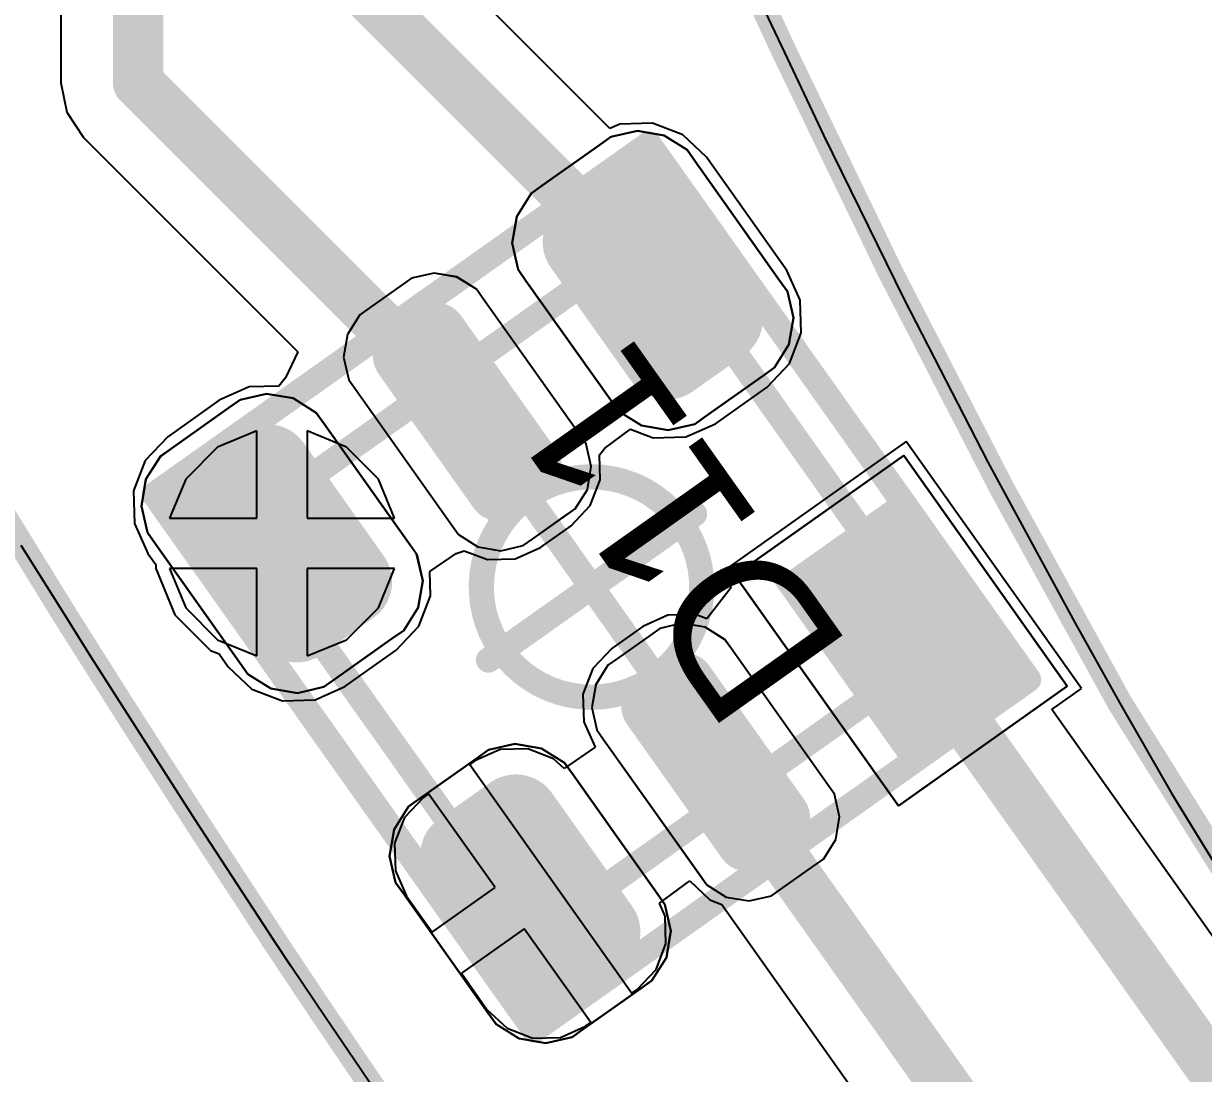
# Model space of a CAD drawing. Header units: inches. Extents: x -52 to 109, y 0 to 35.
# Drawn here: x 6.686 to 11.359, y 11.524 to 15.683 of the extents above; entities that cross this region are included whole.
import ezdxf

# ---------------------------------------------------------------- set-up
doc = ezdxf.new("R2010")
doc.units = ezdxf.units.IN
for name, color, linetype in [('Bottom Layer', 5, 'Continuous'), ('Mechanical 1', 6, 'Continuous'), ('Mechanical 4', 56, 'Continuous'), ('Top Component Outline', 56, 'Continuous'), ('Top Courtyard', 56, 'Continuous'), ('Top Layer', 1, 'Continuous'), ('Top Overlay', 2, 'Continuous'), ('Top Paste', 8, 'Continuous'), ('Top Solder', 216, 'Continuous'), ('Via Holes', 16, 'Continuous')]:
    doc.layers.add(name, color=color, linetype=linetype)
doc.styles.add('Arial', font='', dxfattribs={"height": 0.2})
doc.styles.get('Arial').set_extended_font_data('Arial')

# ---------------------------------------------------------------- blocks, each defined once
blk = doc.blocks.new('APA_RGB_LED_2020_430')
at = {"layer": 'Top Layer'}
h = blk.add_hatch(color=1, dxfattribs=at)
edge = h.paths.add_edge_path()
edge.add_arc((-1.125, 1.025), 0.125, 90, 180)
edge.add_line((-1.25, 1.025), (-1.25, 0.775))
edge.add_arc((-1.125, 0.775), 0.125, 180, 270)
edge.add_line((-1.125, 0.65), (-0.575, 0.65))
edge.add_arc((-0.575, 0.775), 0.125, 270, 360)
edge.add_line((-0.45, 0.775), (-0.45, 1.025))
edge.add_arc((-0.575, 1.025), 0.125, 0, 90)
edge.add_line((-0.575, 1.15), (-1.125, 1.15))
h = blk.add_hatch(color=1, dxfattribs=at)
edge = h.paths.add_edge_path()
edge.add_arc((0.575, 1.025), 0.125, 90, 180)
edge.add_line((0.45, 1.025), (0.45, 0.775))
edge.add_arc((0.575, 0.775), 0.125, 180, 270)
edge.add_line((0.575, 0.65), (1.125, 0.65))
edge.add_arc((1.125, 0.775), 0.125, 270, 360)
edge.add_line((1.25, 0.775), (1.25, 1.025))
edge.add_arc((1.125, 1.025), 0.125, 0, 90)
edge.add_line((1.125, 1.15), (0.575, 1.15))
h = blk.add_hatch(color=1, dxfattribs=at)
edge = h.paths.add_edge_path()
edge.add_arc((-1.175, 0.075), 0.075, 90, 180)
edge.add_line((-1.25, 0.075), (-1.25, -0.075))
edge.add_arc((-1.175, -0.075), 0.075, 180, 270)
edge.add_line((-1.175, -0.15), (-0.525, -0.15))
edge.add_arc((-0.525, -0.075), 0.075, 270, 360)
edge.add_line((-0.45, -0.075), (-0.45, 0.075))
edge.add_arc((-0.525, 0.075), 0.075, 0, 90)
edge.add_line((-0.525, 0.15), (-1.175, 0.15))
h = blk.add_hatch(color=1, dxfattribs=at)
edge = h.paths.add_edge_path()
edge.add_arc((0.525, 0.075), 0.075, 90, 180)
edge.add_line((0.45, 0.075), (0.45, -0.075))
edge.add_arc((0.525, -0.075), 0.075, 180, 270)
edge.add_line((0.525, -0.15), (1.175, -0.15))
edge.add_arc((1.175, -0.075), 0.075, 270, 360)
edge.add_line((1.25, -0.075), (1.25, 0.075))
edge.add_arc((1.175, 0.075), 0.075, 0, 90)
edge.add_line((1.175, 0.15), (0.525, 0.15))
blk.add_hatch(color=1, dxfattribs=at).paths.add_polyline_path([(-1.25, -0.65), (-0.45, -0.65), (-0.45, -1.15), (-1.25, -1.15)])
h = blk.add_hatch(color=1, dxfattribs=at)
edge = h.paths.add_edge_path()
edge.add_arc((0.575, -0.775), 0.125, 90, 180)
edge.add_line((0.45, -0.775), (0.45, -1.025))
edge.add_arc((0.575, -1.025), 0.125, 180, 270)
edge.add_line((0.575, -1.15), (1.125, -1.15))
edge.add_arc((1.125, -1.025), 0.125, 270, 360)
edge.add_line((1.25, -1.025), (1.25, -0.775))
edge.add_arc((1.125, -0.775), 0.125, 0, 90)
edge.add_line((1.125, -0.65), (0.575, -0.65))
at = {"layer": 'Top Paste'}
h = blk.add_hatch(color=8, dxfattribs=at)
edge = h.paths.add_edge_path()
edge.add_arc((-1.125, 1.025), 0.125, 90, 180)
edge.add_line((-1.25, 1.025), (-1.25, 0.775))
edge.add_arc((-1.125, 0.775), 0.125, 180, 270)
edge.add_line((-1.125, 0.65), (-0.575, 0.65))
edge.add_arc((-0.575, 0.775), 0.125, 270, 360)
edge.add_line((-0.45, 0.775), (-0.45, 1.025))
edge.add_arc((-0.575, 1.025), 0.125, 0, 90)
edge.add_line((-0.575, 1.15), (-1.125, 1.15))
h = blk.add_hatch(color=8, dxfattribs=at)
edge = h.paths.add_edge_path()
edge.add_arc((0.575, 1.025), 0.125, 90, 180)
edge.add_line((0.45, 1.025), (0.45, 0.775))
edge.add_arc((0.575, 0.775), 0.125, 180, 270)
edge.add_line((0.575, 0.65), (1.125, 0.65))
edge.add_arc((1.125, 0.775), 0.125, 270, 360)
edge.add_line((1.25, 0.775), (1.25, 1.025))
edge.add_arc((1.125, 1.025), 0.125, 0, 90)
edge.add_line((1.125, 1.15), (0.575, 1.15))
h = blk.add_hatch(color=8, dxfattribs=at)
edge = h.paths.add_edge_path()
edge.add_arc((-1.175, 0.075), 0.075, 90, 180)
edge.add_line((-1.25, 0.075), (-1.25, -0.075))
edge.add_arc((-1.175, -0.075), 0.075, 180, 270)
edge.add_line((-1.175, -0.15), (-0.525, -0.15))
edge.add_arc((-0.525, -0.075), 0.075, 270, 360)
edge.add_line((-0.45, -0.075), (-0.45, 0.075))
edge.add_arc((-0.525, 0.075), 0.075, 0, 90)
edge.add_line((-0.525, 0.15), (-1.175, 0.15))
h = blk.add_hatch(color=8, dxfattribs=at)
edge = h.paths.add_edge_path()
edge.add_arc((0.525, 0.075), 0.075, 90, 180)
edge.add_line((0.45, 0.075), (0.45, -0.075))
edge.add_arc((0.525, -0.075), 0.075, 180, 270)
edge.add_line((0.525, -0.15), (1.175, -0.15))
edge.add_arc((1.175, -0.075), 0.075, 270, 360)
edge.add_line((1.25, -0.075), (1.25, 0.075))
edge.add_arc((1.175, 0.075), 0.075, 0, 90)
edge.add_line((1.175, 0.15), (0.525, 0.15))
blk.add_hatch(color=8, dxfattribs=at).paths.add_polyline_path([(-1.25, -0.65), (-0.45, -0.65), (-0.45, -1.15), (-1.25, -1.15)])
h = blk.add_hatch(color=8, dxfattribs=at)
edge = h.paths.add_edge_path()
edge.add_arc((0.575, -0.775), 0.125, 90, 180)
edge.add_line((0.45, -0.775), (0.45, -1.025))
edge.add_arc((0.575, -1.025), 0.125, 180, 270)
edge.add_line((0.575, -1.15), (1.125, -1.15))
edge.add_arc((1.125, -1.025), 0.125, 270, 360)
edge.add_line((1.25, -1.025), (1.25, -0.775))
edge.add_arc((1.125, -0.775), 0.125, 0, 90)
edge.add_line((1.125, -0.65), (0.575, -0.65))
at = {"layer": 'Top Solder'}
h = blk.add_hatch(color=216, dxfattribs=at)
edge = h.paths.add_edge_path()
edge.add_arc((-1.125, 1.025), 0.175, 90, 180)
edge.add_line((-1.3, 1.025), (-1.3, 0.775))
edge.add_arc((-1.125, 0.775), 0.175, 180, 270)
edge.add_line((-1.125, 0.6), (-0.575, 0.6))
edge.add_arc((-0.575, 0.775), 0.175, 270, 360)
edge.add_line((-0.4, 0.775), (-0.4, 1.025))
edge.add_arc((-0.575, 1.025), 0.175, 0, 90)
edge.add_line((-0.575, 1.2), (-1.125, 1.2))
h = blk.add_hatch(color=216, dxfattribs=at)
edge = h.paths.add_edge_path()
edge.add_arc((0.575, 1.025), 0.175, 90, 180)
edge.add_line((0.4, 1.025), (0.4, 0.775))
edge.add_arc((0.575, 0.775), 0.175, 180, 270)
edge.add_line((0.575, 0.6), (1.125, 0.6))
edge.add_arc((1.125, 0.775), 0.175, 270, 360)
edge.add_line((1.3, 0.775), (1.3, 1.025))
edge.add_arc((1.125, 1.025), 0.175, 0, 90)
edge.add_line((1.125, 1.2), (0.575, 1.2))
h = blk.add_hatch(color=216, dxfattribs=at)
edge = h.paths.add_edge_path()
edge.add_arc((-1.175, 0.075), 0.125, 90, 180)
edge.add_line((-1.3, 0.075), (-1.3, -0.075))
edge.add_arc((-1.175, -0.075), 0.125, 180, 270)
edge.add_line((-1.175, -0.2), (-0.525, -0.2))
edge.add_arc((-0.525, -0.075), 0.125, 270, 360)
edge.add_line((-0.4, -0.075), (-0.4, 0.075))
edge.add_arc((-0.525, 0.075), 0.125, 0, 90)
edge.add_line((-0.525, 0.2), (-1.175, 0.2))
h = blk.add_hatch(color=216, dxfattribs=at)
edge = h.paths.add_edge_path()
edge.add_arc((0.525, 0.075), 0.125, 90, 180)
edge.add_line((0.4, 0.075), (0.4, -0.075))
edge.add_arc((0.525, -0.075), 0.125, 180, 270)
edge.add_line((0.525, -0.2), (1.175, -0.2))
edge.add_arc((1.175, -0.075), 0.125, 270, 360)
edge.add_line((1.3, -0.075), (1.3, 0.075))
edge.add_arc((1.175, 0.075), 0.125, 0, 90)
edge.add_line((1.175, 0.2), (0.525, 0.2))
blk.add_hatch(color=216, dxfattribs=at).paths.add_polyline_path([(-1.3, -0.6), (-0.4, -0.6), (-0.4, -1.2), (-1.3, -1.2)])
h = blk.add_hatch(color=216, dxfattribs=at)
edge = h.paths.add_edge_path()
edge.add_arc((0.575, -0.775), 0.175, 90, 180)
edge.add_line((0.4, -0.775), (0.4, -1.025))
edge.add_arc((0.575, -1.025), 0.175, 180, 270)
edge.add_line((0.575, -1.2), (1.125, -1.2))
edge.add_arc((1.125, -1.025), 0.175, 270, 360)
edge.add_line((1.3, -1.025), (1.3, -0.775))
edge.add_arc((1.125, -0.775), 0.175, 0, 90)
edge.add_line((1.125, -0.6), (0.575, -0.6))
at = {"layer": 'Top Component Outline'}
for points in [[(1, 1, 0.1, 0.1, 0), (-1, 1, 0.1, 0.1, 0)], [(-1, 1, 0.1, 0.1, 0), (-1, -1, 0.1, 0.1, 0)], [(1, 1, 0.1, 0.1, 0), (1, -1, 0.1, 0.1, 0)], [(1, -1, 0.1, 0.1, 0), (-1, -1, 0.1, 0.1, 0)]]:
    blk.add_lwpolyline(points, format="xyseb", dxfattribs=at)
for points in [[(-1.025, 1, 0.05, 0.05, 1), (-0.975, 1, 0.05, 0.05, 1)], [(-1.025, 1, 0.05, 0.05, 1), (-0.975, 1, 0.05, 0.05, 1)], [(0.975, 1, 0.05, 0.05, 1), (1.025, 1, 0.05, 0.05, 1)], [(0.975, 1, 0.05, 0.05, 1), (1.025, 1, 0.05, 0.05, 1)], [(-1.025, -1, 0.05, 0.05, 1), (-0.975, -1, 0.05, 0.05, 1)], [(-1.025, -1, 0.05, 0.05, 1), (-0.975, -1, 0.05, 0.05, 1)], [(0.975, -1, 0.05, 0.05, 1), (1.025, -1, 0.05, 0.05, 1)], [(0.975, -1, 0.05, 0.05, 1), (1.025, -1, 0.05, 0.05, 1)]]:
    blk.add_lwpolyline(points, format="xyseb", close=True, dxfattribs=at)
at = {"layer": 'Top Courtyard'}
for points in [[(-1.3, 1.2, 0.1, 0.1, 0), (-1.3, -1.2, 0.1, 0.1, 0)], [(1.3, 1.2, 0.1, 0.1, 0), (-1.3, 1.2, 0.1, 0.1, 0)], [(1.3, 1.2, 0.1, 0.1, 0), (1.3, -1.2, 0.1, 0.1, 0)], [(0, 0.5, 0.1, 0.1, 0), (0, -0.5, 0.1, 0.1, 0)], [(0.5, 0, 0.1, 0.1, 0), (-0.5, 0, 0.1, 0.1, 0)], [(1.3, -1.2, 0.1, 0.1, 0), (-1.3, -1.2, 0.1, 0.1, 0)]]:
    blk.add_lwpolyline(points, format="xyseb", dxfattribs=at)
for points in [[(-1.325, 1.2, 0.05, 0.05, 1), (-1.275, 1.2, 0.05, 0.05, 1)], [(-1.325, 1.2, 0.05, 0.05, 1), (-1.275, 1.2, 0.05, 0.05, 1)], [(1.275, 1.2, 0.05, 0.05, 1), (1.325, 1.2, 0.05, 0.05, 1)], [(1.275, 1.2, 0.05, 0.05, 1), (1.325, 1.2, 0.05, 0.05, 1)], [(-0.025, 0.5, 0.05, 0.05, 1), (0.025, 0.5, 0.05, 0.05, 1)], [(-0.525, 0, 0.05, 0.05, 1), (-0.475, 0, 0.05, 0.05, 1)], [(0.475, 0, 0.05, 0.05, 1), (0.525, 0, 0.05, 0.05, 1)], [(-0.025, -0.5, 0.05, 0.05, 1), (0.025, -0.5, 0.05, 0.05, 1)], [(-1.325, -1.2, 0.05, 0.05, 1), (-1.275, -1.2, 0.05, 0.05, 1)], [(-1.325, -1.2, 0.05, 0.05, 1), (-1.275, -1.2, 0.05, 0.05, 1)], [(1.275, -1.2, 0.05, 0.05, 1), (1.325, -1.2, 0.05, 0.05, 1)], [(1.275, -1.2, 0.05, 0.05, 1), (1.325, -1.2, 0.05, 0.05, 1)]]:
    blk.add_lwpolyline(points, format="xyseb", close=True, dxfattribs=at)
at = {"layer": 'Top Overlay'}
for p, q in [((-1.2929, 1.2689), (-1.1937, 1.31)), ((-1.1937, 1.31), (-1.14, 1.31)), ((-1.14, 1.31), (-1.14, 1.31)), ((-1.14, 1.31), (-0.56, 1.31)), ((-0.56, 1.31), (-0.5063, 1.31)), ((-0.5063, 1.31), (-0.4071, 1.2689)), ((0.4071, 1.2689), (0.5063, 1.31)), ((0.5063, 1.31), (0.56, 1.31)), ((0.56, 1.31), (0.56, 1.31)), ((0.56, 1.31), (1.14, 1.31)), ((1.14, 1.31), (1.1937, 1.31)), ((1.1937, 1.31), (1.2929, 1.2689)), ((-1.3689, 1.1929), (-1.2929, 1.2689)), ((-0.4071, 1.2689), (-0.3311, 1.1929)), ((0.3311, 1.1929), (0.4071, 1.2689)), ((1.2929, 1.2689), (1.3689, 1.1929)), ((-1.41, 1.0937), (-1.3689, 1.1929)), ((-0.3311, 1.1929), (-0.29, 1.0937)), ((0.29, 1.0937), (0.3311, 1.1929)), ((1.3689, 1.1929), (1.41, 1.0937)), ((-1.41, 1.04), (-1.41, 1.0937)), ((-0.29, 1.0937), (-0.29, 1.04)), ((0.29, 1.04), (0.29, 1.0937)), ((1.41, 1.0937), (1.41, 1.04)), ((-1.41, 0.76), (-1.41, 1.04)), ((-0.29, 1.04), (-0.29, 1.04)), ((-0.29, 1.04), (-0.29, 0.76)), ((0.29, 0.76), (0.29, 1.04)), ((1.41, 1.04), (1.41, 1.04)), ((1.41, 1.04), (1.41, 0.76)), ((-1.41, 0.76), (-1.41, 0.76)), ((-1.41, 0.7063), (-1.41, 0.76)), ((-0.29, 0.76), (-0.29, 0.7063)), ((0.29, 0.76), (0.29, 0.76)), ((0.29, 0.7063), (0.29, 0.76)), ((1.41, 0.76), (1.41, 0.7063)), ((-1.3689, 0.6071), (-1.41, 0.7063)), ((-0.29, 0.7063), (-0.3311, 0.6071)), ((0.3311, 0.6071), (0.29, 0.7063)), ((1.41, 0.7063), (1.3689, 0.6071)), ((-1.2929, 0.5311), (-1.3689, 0.6071)), ((-0.3311, 0.6071), (-0.4071, 0.5311)), ((0.4071, 0.5311), (0.3311, 0.6071)), ((1.3689, 0.6071), (1.2929, 0.5311)), ((-1.1937, 0.49), (-1.2929, 0.5311)), ((-0.4071, 0.5311), (-0.5063, 0.49)), ((0.5063, 0.49), (0.4071, 0.5311)), ((1.2929, 0.5311), (1.1937, 0.49)), ((-1.14, 0.49), (-1.1937, 0.49)), ((-0.56, 0.49), (-1.14, 0.49)), ((-0.5063, 0.49), (-0.56, 0.49)), ((-0.56, 0.49), (-0.56, 0.49)), ((0.56, 0.49), (0.5063, 0.49)), ((1.14, 0.49), (0.56, 0.49)), ((1.1937, 0.49), (1.14, 0.49)), ((1.14, 0.49), (1.14, 0.49)), ((-1.2258, 0.31), (-1.3103, 0.275)), ((-1.18, 0.31), (-1.2258, 0.31)), ((-0.52, 0.31), (-1.18, 0.31)), ((-0.4743, 0.31), (-0.52, 0.31)), ((-0.52, 0.31), (-0.52, 0.31)), ((-0.3897, 0.275), (-0.4743, 0.31)), ((0.4742, 0.31), (0.3897, 0.275)), ((0.52, 0.31), (0.4742, 0.31)), ((1.18, 0.31), (0.52, 0.31)), ((1.2258, 0.31), (1.18, 0.31)), ((1.18, 0.31), (1.18, 0.31)), ((1.3103, 0.275), (1.2258, 0.31)), ((-1.3103, 0.275), (-1.375, 0.2103)), ((-0.325, 0.2103), (-0.3897, 0.275)), ((0.3897, 0.275), (0.325, 0.2103)), ((1.375, 0.2103), (1.3103, 0.275)), ((-1.375, 0.2103), (-1.41, 0.1258)), ((-0.29, 0.1258), (-0.325, 0.2103)), ((0.325, 0.2103), (0.29, 0.1258)), ((1.41, 0.1258), (1.375, 0.2103)), ((-1.41, 0.1258), (-1.41, 0.08)), ((-0.29, 0.08), (-0.29, 0.1258)), ((0.29, 0.1258), (0.29, 0.08)), ((1.41, 0.08), (1.41, 0.1258)), ((-1.41, 0.08), (-1.41, -0.08)), ((-1.41, 0.08), (-1.41, 0.08)), ((-0.29, -0.08), (-0.29, 0.08)), ((0.29, 0.08), (0.29, -0.08)), ((0.29, 0.08), (0.29, 0.08)), ((1.41, -0.08), (1.41, 0.08)), ((-1.41, -0.08), (-1.41, -0.1257)), ((-0.29, -0.1257), (-0.29, -0.08)), ((-0.29, -0.08), (-0.29, -0.08)), ((0.29, -0.08), (0.29, -0.1257)), ((1.41, -0.1257), (1.41, -0.08)), ((1.41, -0.08), (1.41, -0.08)), ((-1.41, -0.1257), (-1.375, -0.2103)), ((-0.325, -0.2103), (-0.29, -0.1257)), ((0.29, -0.1257), (0.325, -0.2103)), ((1.375, -0.2103), (1.41, -0.1257)), ((-1.375, -0.2103), (-1.3103, -0.275)), ((-0.3897, -0.275), (-0.325, -0.2103)), ((0.325, -0.2103), (0.3897, -0.275)), ((1.3103, -0.275), (1.375, -0.2103)), ((-1.3103, -0.275), (-1.2258, -0.31)), ((-0.4742, -0.31), (-0.3897, -0.275)), ((0.3897, -0.275), (0.4742, -0.31)), ((1.2258, -0.31), (1.3103, -0.275)), ((-1.2258, -0.31), (-1.18, -0.31)), ((-1.18, -0.31), (-1.18, -0.31)), ((-1.18, -0.31), (-0.52, -0.31)), ((-0.52, -0.31), (-0.4742, -0.31)), ((0.4742, -0.31), (0.52, -0.31)), ((0.52, -0.31), (0.52, -0.31)), ((0.52, -0.31), (1.18, -0.31)), ((1.18, -0.31), (1.2258, -0.31)), ((-1.41, -1.31), (-1.41, -0.49)), ((-1.41, -0.49), (-0.29, -0.49)), ((-0.29, -0.49), (-0.29, -1.31)), ((0.4071, -0.5311), (0.5063, -0.49)), ((0.5063, -0.49), (0.56, -0.49)), ((0.56, -0.49), (0.56, -0.49)), ((0.56, -0.49), (1.14, -0.49)), ((1.14, -0.49), (1.1937, -0.49)), ((1.1937, -0.49), (1.2929, -0.5311)), ((0.3311, -0.6071), (0.4071, -0.5311)), ((1.2929, -0.5311), (1.3689, -0.6071)), ((0.29, -0.7063), (0.3311, -0.6071)), ((1.3689, -0.6071), (1.41, -0.7063)), ((0.29, -0.76), (0.29, -0.7063)), ((1.41, -0.7063), (1.41, -0.76)), ((0.29, -1.04), (0.29, -0.76)), ((1.41, -0.76), (1.41, -0.76)), ((1.41, -0.76), (1.41, -1.04)), ((0.29, -1.04), (0.29, -1.04)), ((0.29, -1.0937), (0.29, -1.04)), ((1.41, -1.04), (1.41, -1.0937)), ((0.3311, -1.1929), (0.29, -1.0937)), ((1.41, -1.0937), (1.3689, -1.1929)), ((0.4071, -1.2689), (0.3311, -1.1929)), ((1.3689, -1.1929), (1.2929, -1.2689)), ((0.5063, -1.31), (0.4071, -1.2689)), ((1.2929, -1.2689), (1.1937, -1.31)), ((-0.29, -1.31), (-1.41, -1.31)), ((0.56, -1.31), (0.5063, -1.31)), ((1.14, -1.31), (0.56, -1.31)), ((1.1937, -1.31), (1.14, -1.31)), ((1.14, -1.31), (1.14, -1.31))]:
    blk.add_line(p, q, dxfattribs=at)
at = {"layer": 'Top Courtyard', "style": 'Arial'}
blk.add_text('D11', height=0.6, dxfattribs=at).set_placement((-0.8, -0.7))

msp = doc.modelspace()

# ---------------------------------------------------------------- hatches: boundary and pattern name
at = {"layer": 'Bottom Layer'}
h = msp.add_hatch(color=5, dxfattribs=at)
edge = h.paths.add_edge_path()
edge.add_arc((7.7097, 13.6238), 0.3, 0, 360)
at = {"layer": 'Top Layer'}
h = msp.add_hatch(color=1, dxfattribs=at)
edge = h.paths.add_edge_path()
edge.add_arc((7.7097, 13.6238), 0.3, 0, 360)
at = {"layer": 'Via Holes'}
h = msp.add_hatch(color=7, dxfattribs=at)
edge = h.paths.add_edge_path()
edge.add_arc((7.7097, 13.6238), 0.15, 0, 360)

# ---------------------------------------------------------------- linework, layer by layer
at = {"layer": 'Bottom Layer'}
for p, q in [((7.6097, 14.0695), (7.4548, 14.0053)), ((7.6097, 13.7238), (7.6097, 14.0695)), ((7.9646, 14.0053), (7.8097, 14.0695)), ((7.8097, 14.0695), (7.8097, 13.7238)), ((7.4548, 14.0053), (7.3282, 13.8787)), ((8.0912, 13.8787), (7.9646, 14.0053)), ((7.3282, 13.8787), (7.264, 13.7238)), ((8.1553, 13.7238), (8.0912, 13.8787)), ((7.264, 13.7238), (7.6097, 13.7238)), ((7.8097, 13.7238), (8.1553, 13.7238)), ((7.6097, 13.5238), (7.264, 13.5238)), ((7.264, 13.5238), (7.3282, 13.3689)), ((7.6097, 13.1782), (7.6097, 13.5238)), ((8.1553, 13.5238), (7.8097, 13.5238)), ((7.8097, 13.5238), (7.8097, 13.1782)), ((8.0912, 13.3689), (8.1553, 13.5238)), ((7.3282, 13.3689), (7.4548, 13.2423)), ((7.9646, 13.2423), (8.0912, 13.3689)), ((7.4548, 13.2423), (7.6097, 13.1782)), ((7.8097, 13.1782), (7.9646, 13.2423))]:
    msp.add_line(p, q, dxfattribs=at)
at = {"layer": 'Mechanical 1'}
for points in [[(8.5322, 13.618, 0.1, 0.1, -0.303348), (8.9355, 13.8874, 0.1, 0.1, 0)], [(8.9355, 13.8874, 0.1, 0.1, -0.198912), (9.2441, 13.7596, 0.1, 0.1, 0)], [(9.2441, 13.7596, 0.1, 0.1, -0.198913), (9.372, 13.451, 0.1, 0.1, 0)], [(8.6268, 13.1423, 0.1, 0.1, -0.303347), (8.5322, 13.618, 0.1, 0.1, 0)], [(9.372, 13.451, 0.1, 0.1, -0.303346), (9.1025, 13.0477, 0.1, 0.1, 0)], [(9.1025, 13.0477, 0.1, 0.1, -0.303346), (8.6268, 13.1423, 0.1, 0.1, 0)]]:
    msp.add_lwpolyline(points, format="xyseb", dxfattribs=at)
for points in [[(8.9105, 13.8874, 0.05, 0.05, 1), (8.9605, 13.8874, 0.05, 0.05, 1)], [(8.9105, 13.8874, 0.05, 0.05, 1), (8.9605, 13.8874, 0.05, 0.05, 1)], [(9.2191, 13.7596, 0.05, 0.05, 1), (9.2691, 13.7596, 0.05, 0.05, 1)], [(9.2191, 13.7596, 0.05, 0.05, 1), (9.2691, 13.7596, 0.05, 0.05, 1)], [(8.5072, 13.618, 0.05, 0.05, 1), (8.5572, 13.618, 0.05, 0.05, 1)], [(8.5072, 13.618, 0.05, 0.05, 1), (8.5572, 13.618, 0.05, 0.05, 1)], [(9.347, 13.451, 0.05, 0.05, 1), (9.397, 13.451, 0.05, 0.05, 1)], [(9.347, 13.451, 0.05, 0.05, 1), (9.397, 13.451, 0.05, 0.05, 1)], [(8.6018, 13.1423, 0.05, 0.05, 1), (8.6518, 13.1423, 0.05, 0.05, 1)], [(8.6018, 13.1423, 0.05, 0.05, 1), (8.6518, 13.1423, 0.05, 0.05, 1)], [(9.0775, 13.0477, 0.05, 0.05, 1), (9.1275, 13.0477, 0.05, 0.05, 1)], [(9.0775, 13.0477, 0.05, 0.05, 1), (9.1275, 13.0477, 0.05, 0.05, 1)]]:
    msp.add_lwpolyline(points, format="xyseb", close=True, dxfattribs=at)
at = {"layer": 'Mechanical 4'}
for points in [[(9.6994, 15.5694, 0.1, 0.1, -0.017137), (8.9283, 17.3302, 0.1, 0.1, 0)], [(6.8531, 13.3341, 0.1, 0.1, -0.012321), (5.5003, 15.6123, 0.1, 0.1, 0)], [(11.0275, 12.9919, 0.1, 0.1, -0.020021), (9.6994, 15.5694, 0.1, 0.1, 0)], [(7.6791, 12.0496, 0.1, 0.1, -0.0054), (6.8531, 13.3341, 0.1, 0.1, 0)], [(15.0444, 7.7334, 0.1, 0.1, -0.070074), (11.0275, 12.9919, 0.1, 0.1, 0)], [(8.2252, 11.2429, 0.1, 0.1, -0.0057), (7.6791, 12.0496, 0.1, 0.1, 0)]]:
    msp.add_lwpolyline(points, format="xyseb", dxfattribs=at)
for points in [[(9.6744, 15.5694, 0.05, 0.05, 1), (9.7244, 15.5694, 0.05, 0.05, 1)], [(9.6744, 15.5694, 0.05, 0.05, 1), (9.7244, 15.5694, 0.05, 0.05, 1)], [(6.8281, 13.3341, 0.05, 0.05, 1), (6.8781, 13.3341, 0.05, 0.05, 1)], [(6.8281, 13.3341, 0.05, 0.05, 1), (6.8781, 13.3341, 0.05, 0.05, 1)], [(11.0025, 12.9919, 0.05, 0.05, 1), (11.0525, 12.9919, 0.05, 0.05, 1)], [(11.0026, 12.9919, 0.05, 0.05, 1), (11.0525, 12.9919, 0.05, 0.05, 1)], [(7.6541, 12.0496, 0.05, 0.05, 1), (7.7041, 12.0496, 0.05, 0.05, 1)], [(7.6541, 12.0496, 0.05, 0.05, 1), (7.7041, 12.0496, 0.05, 0.05, 1)]]:
    msp.add_lwpolyline(points, format="xyseb", close=True, dxfattribs=at)
at = {"layer": 'Top Layer'}
for p, q in [((6.8341, 16.3565), (6.8341, 15.4482)), ((9.0084, 15.2672), (8.3459, 15.9296)), ((6.8341, 15.4482), (6.8341, 15.4482)), ((6.8341, 15.4482), (6.8574, 15.3312)), ((6.8574, 15.3312), (6.9237, 15.2319)), ((9.0474, 15.2846), (9.0084, 15.2672)), ((9.1766, 15.2882), (9.0474, 15.2846)), ((9.2974, 15.242), (9.1766, 15.2882)), ((9.3913, 15.1532), (9.2974, 15.242)), ((6.9237, 15.2319), (7.7725, 14.3831)), ((9.7094, 14.7045), (9.3913, 15.1532)), ((9.7622, 14.5865), (9.7094, 14.7045)), ((9.7658, 14.4572), (9.7622, 14.5865)), ((9.7196, 14.3365), (9.7658, 14.4572)), ((7.7725, 14.3831), (7.7235, 14.2795)), ((9.6307, 14.2425), (9.7196, 14.3365)), ((7.7235, 14.2795), (7.6967, 14.2468)), ((7.579, 14.2436), (7.4609, 14.1908)), ((7.6967, 14.2468), (7.579, 14.2436)), ((9.4268, 14.0979), (9.6307, 14.2425)), ((7.4609, 14.1908), (7.257, 14.0462)), ((8.988, 14.0008), (9.0901, 14.0758)), ((9.0901, 14.0758), (9.1795, 14.0416)), ((9.3088, 14.0452), (9.4268, 14.0979)), ((7.257, 14.0462), (7.1681, 13.9523)), ((9.1795, 14.0416), (9.3088, 14.0452)), ((10.1814, 14.0278), (9.4472, 13.5073)), ((10.8754, 13.0489), (10.1814, 14.0278)), ((8.9667, 13.9746), (8.988, 14.0008)), ((8.9694, 13.8756), (8.9667, 13.9746)), ((7.1681, 13.9523), (7.122, 13.8315)), ((7.122, 13.8315), (7.1256, 13.7023)), ((8.9304, 13.7734), (8.9694, 13.8756)), ((8.8552, 13.6939), (8.9304, 13.7734)), ((7.1256, 13.7023), (7.1783, 13.5842)), ((8.7328, 13.6071), (8.8552, 13.6939)), ((8.6329, 13.5625), (8.7328, 13.6071)), ((7.1783, 13.5842), (7.2097, 13.54)), ((8.2947, 13.5119), (8.3993, 13.5834)), ((8.3993, 13.5834), (8.431, 13.5948)), ((8.431, 13.5948), (8.5236, 13.5595)), ((8.5236, 13.5595), (8.6329, 13.5625)), ((7.2097, 13.54), (7.2097, 13.5244)), ((7.2097, 13.5244), (7.2858, 13.3406)), ((8.2974, 13.4162), (8.2947, 13.5119)), ((9.4472, 13.5073), (9.4884, 13.4492)), ((8.2512, 13.2954), (8.2974, 13.4162)), ((9.4884, 13.4492), (9.3923, 13.3253)), ((7.2858, 13.3406), (7.4264, 13.2)), ((9.238, 13.3394), (9.1381, 13.2948)), ((9.3474, 13.3425), (9.238, 13.3394)), ((9.3923, 13.3253), (9.3474, 13.3425)), ((8.1623, 13.2015), (8.2512, 13.2954)), ((9.1381, 13.2948), (9.0158, 13.208)), ((7.4264, 13.2), (7.4609, 13.1857)), ((7.4609, 13.1857), (7.4964, 13.1355)), ((7.9584, 13.0569), (8.1623, 13.2015)), ((9.0158, 13.208), (8.9406, 13.1286)), ((7.4964, 13.1355), (7.5904, 13.0467)), ((8.9406, 13.1286), (8.9015, 13.0264)), ((7.5904, 13.0467), (7.7111, 13.0005)), ((7.8404, 13.0041), (7.9584, 13.0569)), ((10.7578, 12.9655), (10.8754, 13.0489)), ((7.7111, 13.0005), (7.8404, 13.0041)), ((8.9015, 13.0264), (8.9046, 12.917)), ((12.0283, 11.1736), (10.7578, 12.9655)), ((8.9046, 12.917), (8.9492, 12.8171)), ((8.5735, 12.807), (8.4737, 12.7624)), ((8.6829, 12.8101), (8.5735, 12.807)), ((8.7851, 12.771), (8.6829, 12.8101)), ((8.9492, 12.8171), (8.8265, 12.7318)), ((8.4737, 12.7624), (8.4533, 12.7479)), ((8.8265, 12.7318), (8.7851, 12.771)), ((8.4533, 12.7479), (8.7745, 12.2949)), ((8.2697, 12.6178), (8.1945, 12.5383)), ((8.2901, 12.6323), (8.2697, 12.6178)), ((8.5535, 12.2608), (8.2901, 12.6323)), ((8.1945, 12.5383), (8.1555, 12.4361)), ((8.1555, 12.4361), (8.1585, 12.3268)), ((8.1585, 12.3268), (8.2031, 12.2269)), ((8.7745, 12.2949), (9.0957, 11.8418)), ((8.3044, 12.0841), (8.5535, 12.2608)), ((9.204, 12.1993), (9.3252, 12.2869)), ((9.3252, 12.2869), (9.4046, 12.2117)), ((8.2031, 12.2269), (8.3044, 12.0841)), ((9.2273, 12.1473), (9.204, 12.1993)), ((9.4046, 12.2117), (9.452, 12.1936)), ((9.452, 12.1936), (10.8359, 10.2417)), ((9.2303, 12.0379), (9.2273, 12.1473)), ((8.6692, 12.0976), (8.42, 11.921)), ((8.9325, 11.7261), (8.6692, 12.0976)), ((9.1913, 11.9357), (9.2303, 12.0379)), ((8.42, 11.921), (8.5213, 11.7782)), ((9.1161, 11.8562), (9.1913, 11.9357)), ((9.0957, 11.8418), (9.1161, 11.8562)), ((8.5213, 11.7782), (8.6007, 11.703)), ((8.6007, 11.703), (8.7029, 11.664)), ((8.8123, 11.667), (8.9121, 11.7117)), ((8.9121, 11.7117), (8.9325, 11.7261)), ((8.7029, 11.664), (8.8123, 11.667))]:
    msp.add_line(p, q, dxfattribs=at)
for points in [[(7.14, 15.4482, 0.2, 0.2, 0), (7.14, 16.831, 0.2, 0.2, 0)], [(8.04, 15.8029, 0.2, 0.2, 0), (9.1781, 14.6649, 0.2, 0.2, 0)], [(7.14, 15.4482, 0.2, 0.2, 0), (8.4439, 14.1444, 0.2, 0.2, 0)], [(10.1613, 13.2781, 0.2, 0.2, 0), (10.3203, 13.0537, 0.2, 0.2, 0)], [(10.3203, 13.0537, 0.2, 0.2, 0), (11.9349, 10.7764, 0.2, 0.2, 0)], [(9.4271, 12.7576, 0.2, 0.2, 0), (9.6006, 12.5128, 0.2, 0.2, 0)], [(9.6006, 12.5128, 0.2, 0.2, 0), (11.1863, 10.2763, 0.2, 0.2, 0)]]:
    msp.add_lwpolyline(points, format="xyseb", dxfattribs=at)
for points in [[(7.09, 15.4482, 0.1, 0.1, 1), (7.19, 15.4482, 0.1, 0.1, 1)], [(7.09, 15.4482, 0.1, 0.1, 1), (7.19, 15.4482, 0.1, 0.1, 1)], [(9.1281, 14.6649, 0.1, 0.1, 1), (9.2281, 14.6649, 0.1, 0.1, 1)], [(8.3939, 14.1444, 0.1, 0.1, 1), (8.4939, 14.1444, 0.1, 0.1, 1)], [(10.1113, 13.2781, 0.1, 0.1, 1), (10.2113, 13.2781, 0.1, 0.1, 1)], [(10.2703, 13.0537, 0.1, 0.1, 1), (10.3703, 13.0537, 0.1, 0.1, 1)], [(10.2703, 13.0537, 0.1, 0.1, 1), (10.3703, 13.0537, 0.1, 0.1, 1)], [(9.3771, 12.7576, 0.1, 0.1, 1), (9.4771, 12.7576, 0.1, 0.1, 1)], [(9.5506, 12.5128, 0.1, 0.1, 1), (9.6506, 12.5128, 0.1, 0.1, 1)], [(9.5506, 12.5128, 0.1, 0.1, 1), (9.6506, 12.5128, 0.1, 0.1, 1)]]:
    msp.add_lwpolyline(points, format="xyseb", close=True, dxfattribs=at)
at = {"layer": 'Top Overlay'}
for p, q in [((9.5964, 15.7859), (9.6994, 15.5685)), ((9.6994, 15.5685), (9.8541, 15.2407)), ((9.0122, 15.2338), (8.9684, 15.2027)), ((9.1169, 15.2576), (9.0122, 15.2338)), ((9.2228, 15.2396), (9.1169, 15.2576)), ((9.3137, 15.1824), (9.2228, 15.2396)), ((9.8541, 15.2407), (10.1732, 14.5897)), ((8.9684, 15.2027), (8.74, 15.0408)), ((9.3448, 15.1386), (9.3137, 15.1824)), ((9.6803, 14.6655), (9.3448, 15.1386)), ((9.3448, 15.1386), (9.3448, 15.1386)), ((8.6962, 15.0097), (8.639, 14.9188)), ((8.74, 15.0408), (8.6962, 15.0097)), ((8.74, 15.0408), (8.74, 15.0408)), ((8.639, 14.9188), (8.6209, 14.8129)), ((8.6209, 14.8129), (8.6448, 14.7082)), ((8.2226, 14.6739), (8.1852, 14.6475)), ((8.3118, 14.6943), (8.2226, 14.6739)), ((8.402, 14.6789), (8.3118, 14.6943)), ((8.4794, 14.6302), (8.402, 14.6789)), ((8.6448, 14.7082), (8.6759, 14.6643)), ((8.1852, 14.6475), (8.0547, 14.5549)), ((8.1852, 14.6475), (8.1852, 14.6475)), ((8.5059, 14.5929), (8.4794, 14.6302)), ((8.6759, 14.6643), (9.0113, 14.1912)), ((9.7113, 14.6216), (9.6803, 14.6655)), ((8.8876, 14.0545), (8.5059, 14.5929)), ((9.7352, 14.5169), (9.7113, 14.6216)), ((10.1732, 14.5897), (10.5053, 13.9453)), ((8.0547, 14.5549), (8.0174, 14.5285)), ((8.0174, 14.5285), (7.9687, 14.451)), ((9.7172, 14.411), (9.7352, 14.5169)), ((7.9687, 14.451), (7.9533, 14.3608)), ((9.66, 14.3201), (9.7172, 14.411)), ((7.9533, 14.3608), (7.9737, 14.2716)), ((9.6162, 14.289), (9.66, 14.3201)), ((7.9737, 14.2716), (8.0001, 14.2343)), ((9.3877, 14.1271), (9.6162, 14.289)), ((7.6485, 14.2166), (7.5438, 14.1927)), ((7.7544, 14.1985), (7.6485, 14.2166)), ((8.0001, 14.2343), (8.0001, 14.2343)), ((8.0001, 14.2343), (8.3818, 13.6959)), ((7.5, 14.1616), (7.2716, 13.9997)), ((7.5438, 14.1927), (7.5, 14.1616)), ((7.8453, 14.1414), (7.7544, 14.1985)), ((9.0113, 14.1912), (9.0113, 14.1912)), ((9.0113, 14.1912), (9.0424, 14.1474)), ((7.8764, 14.0975), (7.8453, 14.1414)), ((9.0424, 14.1474), (9.1333, 14.0902)), ((9.3439, 14.096), (9.3877, 14.1271)), ((8.2119, 13.6244), (7.8764, 14.0975)), ((7.8764, 14.0975), (7.8764, 14.0975)), ((9.1333, 14.0902), (9.2392, 14.0722)), ((9.2392, 14.0722), (9.3439, 14.096)), ((8.9141, 14.0171), (8.8876, 14.0545)), ((8.8876, 14.0545), (8.8876, 14.0545)), ((7.2716, 13.9997), (7.2278, 13.9686)), ((7.2716, 13.9997), (7.2716, 13.9997)), ((8.9344, 13.9279), (8.9141, 14.0171)), ((10.1719, 13.972), (9.5029, 13.4978)), ((10.8197, 13.0584), (10.1719, 13.972)), ((7.2278, 13.9686), (7.1706, 13.8777)), ((8.919, 13.8377), (8.9344, 13.9279)), ((10.5053, 13.9453), (10.8503, 13.3077)), ((7.1706, 13.8777), (7.1525, 13.7718)), ((8.8703, 13.7603), (8.919, 13.8377)), ((7.1525, 13.7718), (7.1764, 13.6671)), ((8.833, 13.7338), (8.8703, 13.7603)), ((8.3818, 13.6959), (8.4083, 13.6585)), ((8.7025, 13.6413), (8.833, 13.7338)), ((7.1764, 13.6671), (7.2075, 13.6233)), ((8.4083, 13.6585), (8.4858, 13.6098)), ((6.8529, 13.3344), (6.6768, 13.615)), ((7.2075, 13.6233), (7.5429, 13.1501)), ((8.2429, 13.5806), (8.2119, 13.6244)), ((8.4858, 13.6098), (8.576, 13.5945)), ((8.576, 13.5945), (8.6652, 13.6148)), ((8.6652, 13.6148), (8.7025, 13.6413)), ((8.7025, 13.6413), (8.7025, 13.6413)), ((8.2668, 13.4758), (8.2429, 13.5806)), ((8.2488, 13.37), (8.2668, 13.4758)), ((9.5029, 13.4978), (10.1507, 12.5841)), ((8.1916, 13.279), (8.2488, 13.37)), ((6.9544, 13.1727), (6.8529, 13.3344)), ((8.1478, 13.248), (8.1916, 13.279)), ((9.2058, 13.2871), (9.1685, 13.2607)), ((9.295, 13.3074), (9.2058, 13.2871)), ((9.3852, 13.2921), (9.295, 13.3074)), ((9.4627, 13.2434), (9.3852, 13.2921)), ((10.8503, 13.3077), (11.0276, 12.9915)), ((7.9194, 13.086), (8.1478, 13.248)), ((9.1685, 13.2607), (9.0379, 13.1681)), ((9.1685, 13.2607), (9.1685, 13.2607)), ((9.4891, 13.2061), (9.4627, 13.2434)), ((9.8709, 12.6676), (9.4891, 13.2061)), ((7.1593, 12.8504), (6.9544, 13.1727)), ((7.5429, 13.1501), (7.5429, 13.1501)), ((7.5429, 13.1501), (7.574, 13.1063)), ((9.0006, 13.1417), (8.9519, 13.0642)), ((9.0379, 13.1681), (9.0006, 13.1417)), ((7.574, 13.1063), (7.6649, 13.0491)), ((7.8755, 13.055), (7.9194, 13.086)), ((7.6649, 13.0491), (7.7708, 13.0311)), ((7.7708, 13.0311), (7.8755, 13.055)), ((8.9519, 13.0642), (8.9366, 12.974)), ((10.1507, 12.5841), (10.8197, 13.0584)), ((11.0276, 12.9915), (11.2342, 12.6318)), ((8.9366, 12.974), (8.9569, 12.8848)), ((7.3659, 12.5292), (7.1593, 12.8504)), ((8.9569, 12.8848), (8.9833, 12.8475)), ((8.527, 12.8059), (8.4832, 12.7748)), ((8.6318, 12.8297), (8.527, 12.8059)), ((8.7376, 12.8117), (8.6318, 12.8297)), ((8.8286, 12.7545), (8.7376, 12.8117)), ((8.9833, 12.8475), (8.9833, 12.8475)), ((8.9833, 12.8475), (9.3651, 12.309)), ((8.4832, 12.7748), (8.2548, 12.6129)), ((8.8596, 12.7107), (8.8286, 12.7545)), ((9.1951, 12.2376), (8.8596, 12.7107)), ((8.8596, 12.7107), (8.8596, 12.7107)), ((9.8973, 12.6303), (9.8709, 12.6676)), ((9.9176, 12.5411), (9.8973, 12.6303)), ((11.2342, 12.6318), (11.6661, 11.9233)), ((8.211, 12.5818), (8.1538, 12.4909)), ((8.2548, 12.6129), (8.211, 12.5818)), ((8.2548, 12.6129), (8.2548, 12.6129)), ((7.5742, 12.2091), (7.3659, 12.5292)), ((9.9023, 12.4509), (9.9176, 12.5411)), ((8.1538, 12.4909), (8.1358, 12.385)), ((9.8536, 12.3734), (9.9023, 12.4509)), ((8.1358, 12.385), (8.1596, 12.2803)), ((9.6857, 12.2544), (9.8162, 12.347)), ((9.8162, 12.347), (9.8536, 12.3734)), ((9.3651, 12.309), (9.3915, 12.2717)), ((8.1596, 12.2803), (8.1907, 12.2365)), ((9.3915, 12.2717), (9.469, 12.223)), ((9.6484, 12.228), (9.6857, 12.2544)), ((9.6857, 12.2544), (9.6857, 12.2544)), ((7.6792, 12.0496), (7.5742, 12.2091)), ((8.1907, 12.2365), (8.5262, 11.7633)), ((9.2262, 12.1938), (9.1951, 12.2376)), ((9.469, 12.223), (9.5592, 12.2077)), ((9.5592, 12.2077), (9.6484, 12.228)), ((9.25, 12.089), (9.2262, 12.1938)), ((9.232, 11.9831), (9.25, 12.089)), ((7.7464, 11.948), (7.6792, 12.0496)), ((9.1748, 11.8922), (9.232, 11.9831)), ((7.8818, 11.7455), (7.7464, 11.948)), ((9.131, 11.8612), (9.1748, 11.8922)), ((8.9026, 11.6992), (9.131, 11.8612)), ((8.0185, 11.5437), (7.8818, 11.7455)), ((8.5262, 11.7633), (8.5262, 11.7633)), ((8.5262, 11.7633), (8.5572, 11.7195)), ((8.5572, 11.7195), (8.6482, 11.6623)), ((8.8588, 11.6681), (8.9026, 11.6992)), ((8.6482, 11.6623), (8.754, 11.6443)), ((8.754, 11.6443), (8.8588, 11.6681)), ((8.1562, 11.3428), (8.0185, 11.5437))]:
    msp.add_line(p, q, dxfattribs=at)

# ---------------------------------------------------------------- block references
at = {"rotation": 125.336}
msp.add_blockref('APA_RGB_LED_2020_430', (8.9355, 13.451), dxfattribs=at)

doc.saveas('drawing.dxf')
